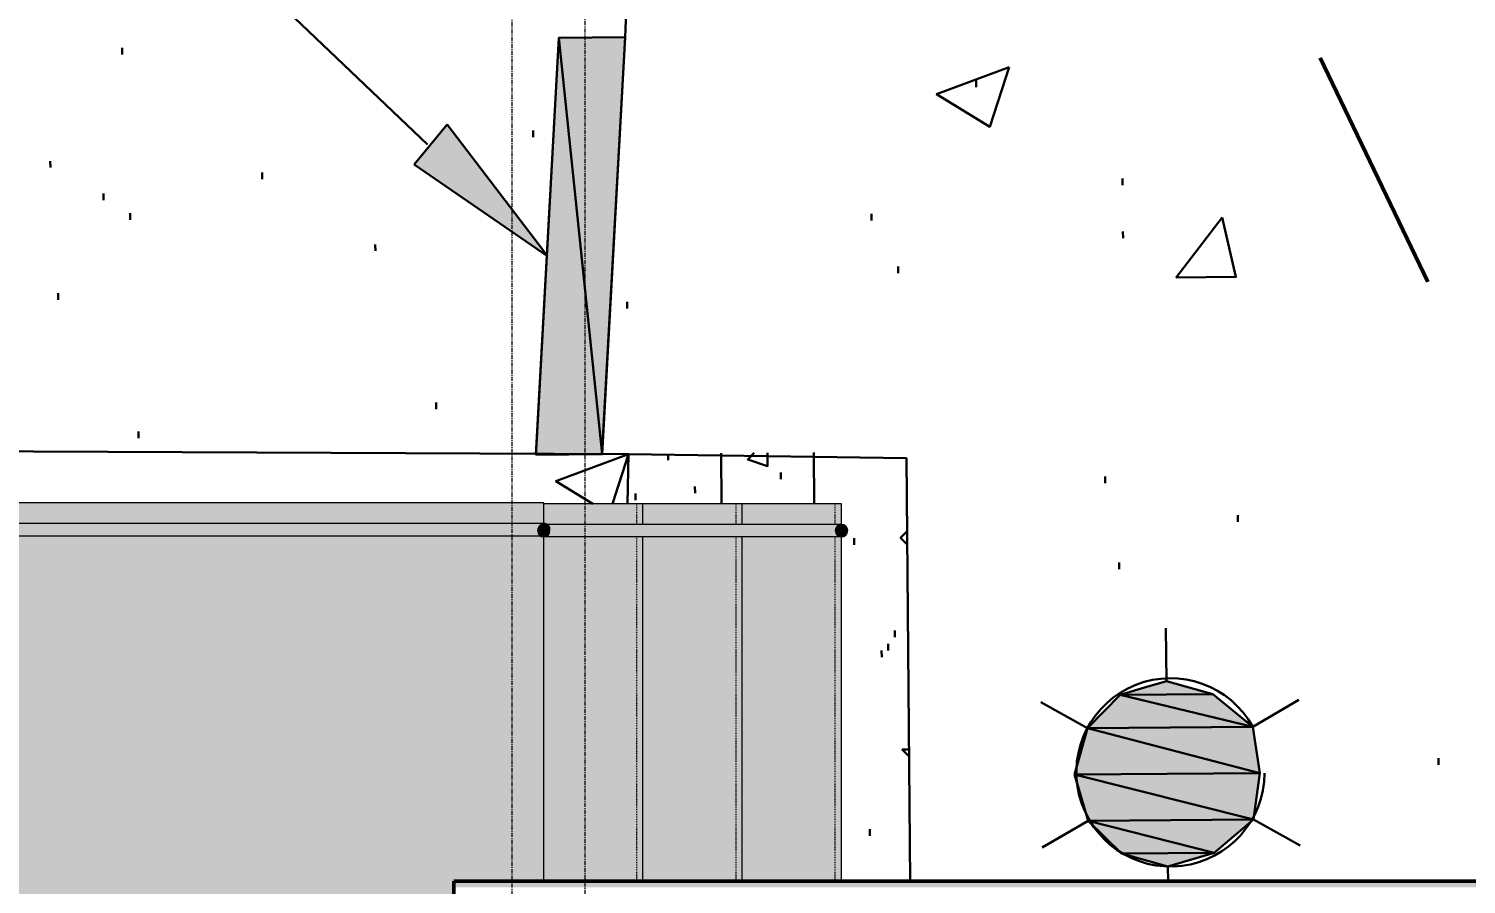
# Model space of a CAD drawing. Header units: inches. Extents: x -4136 to -1276, y 10223 to 12022.
# Drawn here: x -3088.5 to -2914.7, y 11770.3 to 11873.7 of the extents above; entities that cross this region are included whole.
import ezdxf

# ---------------------------------------------------------------- set-up
doc = ezdxf.new("R2010")
doc.units = ezdxf.units.IN
doc.header["$MEASUREMENT"] = 0
for name, pattern in [('Grid Line 1_2_', [0.875, 0.5, -0.125, 0.125, -0.125]), ('IMPORT-DASHEDX2 _3_', [0.225, 0.15, -0.075]), ('Overhead 1_16_', [0.101562, 0.0625, -0.039062])]:
    doc.linetypes.add(name, pattern=pattern)
for name, color, linetype, lineweight in [('A-ANNO-DIMS', 211, 'Continuous', 9), ('A-ANNO-DIMS-96', 211, 'Continuous', 9), ('A-FLOR', 192, 'Continuous', 13), ('A-FLOR-HRAL', 11, 'Continuous', 9), ('A-FLOR-PATT-2', 8, 'Continuous', 9), ('A-WALL', 113, 'Continuous', 13), ('A-WALL-5', 113, 'Continuous', 50), ('PDF_Geometry-3', 253, 'Continuous', 30), ('PDF_Geometry-5', 111, 'Continuous', 50), ('PDF_Solid Fills-3', 253, 'Continuous', 30), ('S-GRID-1', 1, 'Grid Line 1_2_', 9), ('S-STRS', 31, 'Continuous', 9), ('S-STRS-1', 31, 'Overhead 1_16_', 9), ('site plan_dwg _3_-1', 254, 'IMPORT-DASHEDX2 _3_', 9)]:
    doc.layers.add(name, color=color, linetype=linetype, lineweight=lineweight)
doc.styles.add('Century Gothic', font='ufonts.com_century-gothic.ttf', dxfattribs={"height": 9})
doc.dimstyles.new('OD__1__Tol__', dxfattribs={"dimscale": 12, "dimtxt": 9.397514, "dimasz": 1, "dimexe": 0.75, "dimexo": 0.5, "dimgap": 0.125, "dimtad": 1, "dimdec": 0, "dimzin": 3, "dimdsep": 46, "dimlunit": 4, "dimtxsty": 'Century Gothic', "dimblk1": 'OBLIQUE', "dimblk2": 'OBLIQUE', "dimsah": 1, "dimcen": 0.09, "dimdle": 0.75, "dimazin": 0, "dimtfac": 1, "dimtdec": 4, "dimtix": 1, "dimtmove": 0, "dimatfit": 3, "dimfxl": 1, "dimtvp": 1, "dimtfill": 1, "dimfrac": 2, "dimtolj": 1, "dimtzin": 0, "dimarcsym": 2})

# ---------------------------------------------------------------- blocks, each defined once
blk = doc.blocks.new('site plan_dwg _3_-1267336-FLOOR PLAN - 1ST FLOOR PLAN')
at = {"layer": 'PDF_Solid Fills-3'}
for points in [[(2027.32, 1967.4), (2035.32, 1967.4), (2030.52, 2017.8), (2027.4, 1968.66)], [(2035.32, 1967.4), (2030.52, 2017.8), (2038.52, 2017.8), (2035.4, 1968.6)], [(2028.92, 1991.4), (2012.92, 2002.6), (2016.92, 2007.4), (2028.48, 1991.99)], [(2093.72, 1933.8), (2113.72, 1933.8), (2097.72, 1937.8)], [(2097.72, 1937.8), (2108.92, 1937.8), (2103.32, 1939.4), (2100.68, 1938.64)], [(2113.72, 1933.8), (2097.72, 1937.8), (2108.92, 1937.8)], [(2092.12, 1928.2), (2114.52, 1928.2), (2093.72, 1933.8)], [(2114.52, 1928.2), (2093.72, 1933.8), (2113.72, 1933.8)], [(2093.72, 1922.6), (2113.72, 1922.6), (2092.12, 1928.2)], [(2113.72, 1922.6), (2092.12, 1928.2), (2114.52, 1928.2)], [(2097.72, 1918.6), (2108.92, 1918.6), (2093.72, 1922.6)], [(2108.92, 1918.6), (2093.72, 1922.6), (2113.72, 1922.6)], [(2103.32, 1917), (2097.72, 1918.6), (2108.92, 1918.6)]]:
    blk.add_hatch(color=256, dxfattribs=at).paths.add_polyline_path(points, flags=0)
at = {"layer": 'PDF_Geometry-3'}
for p, q in [((2041.49, 2072.4), (2038.52, 2017.8)), ((1977.72, 2017), (1977.72, 2016.2)), ((2080.92, 2012.2), (2080.92, 2011.4)), ((2027.32, 2006.6), (2027.32, 2005.8)), ((1968.92, 2003.4), (1968.92, 2002.6)), ((1994.52, 2001.8), (1994.52, 2001)), ((1975.32, 1999.4), (1975.32, 1998.6)), ((2098.52, 2000.2), (2098.52, 1999.4)), ((1978.52, 1997), (1978.52, 1996.2)), ((2068.12, 1996.2), (2068.12, 1995.4)), ((2098.52, 1993.8), (2098.52, 1993)), ((2008.12, 1993), (2008.12, 1992.2)), ((2071.32, 1989.8), (2071.32, 1989)), ((1969.72, 1987.4), (1969.72, 1986.6)), ((2038.52, 1985.8), (2038.52, 1985)), ((2015.32, 1973.8), (2015.32, 1973)), ((1979.32, 1970.6), (1979.32, 1969.8)), ((2043.32, 1967.4), (2043.32, 1966.6)), ((2049.72, 1967.4), (2049.72, 1961.3)), ((2060.92, 1967.4), (2060.92, 1961.21)), ((2056.92, 1965), (2056.92, 1964.2)), ((2096.12, 1964.2), (2096.12, 1963.4)), ((2039.32, 1962.6), (2039.32, 1961.8)), ((2046.52, 1963.4), (2046.52, 1962.6)), ((2112.12, 1959.4), (2112.12, 1958.6)), ((2065.72, 1957), (2065.72, 1956.2)), ((2097.72, 1953.8), (2097.72, 1953)), ((2070.52, 1945.8), (2070.52, 1945)), ((2103.32, 1939.4), (2103.32, 1945.8)), ((2068.92, 1943.4), (2068.92, 1942.6)), ((2069.72, 1944.2), (2069.72, 1943.4)), ((2093.72, 1933.8), (2088.12, 1937)), ((2136.12, 1929.8), (2136.12, 1929)), ((2093.72, 1922.6), (2088.12, 1919.4)), ((2113.72, 1922.6), (2119.32, 1919.4)), ((2067.32, 1921.8), (2067.32, 1921)), ((2103.32, 1917), (2103.32, 1915.23))]:
    blk.add_line(p, q, dxfattribs=at)
at = {"layer": 'PDF_Geometry-3', "flags": 128}
for points in [[(2014.52, 2005), (1962.52, 2055.4), (1943.32, 2055.4)], [(2035.32, 1967.4), (2038.52, 2017.8), (2030.52, 2017.8), (2027.32, 1967.4)], [(2038.52, 1967.4), (1849.72, 1969.8), (1849.66, 1963.09)], [(2034.15, 1961.43), (2029.72, 1964.2), (2038.52, 1967.4), (2072.12, 1966.6), (2072.12, 1915.49)], [(2038.34, 1961.4), (2038.52, 1967.4), (2036.52, 1961.41)], [(2055.32, 1967.4), (2055.32, 1965.8), (2052.92, 1966.6), (2053.72, 1967.4)], [(2072.12, 1956.2), (2071.32, 1957), (2072.12, 1957.8)], [(2119.32, 1937), (2113.72, 1933.8), (2114.52, 1928.2)], [(2072.12, 1930.6), (2071.32, 1931.4), (2072.12, 1931.4)]]:
    blk.add_lwpolyline(points, dxfattribs=at)
for points in [[(2084.92, 2013.8), (2082.52, 2006.6), (2076.12, 2010.6)], [(2110.52, 1995.4), (2112.12, 1988.2), (2104.92, 1988.2)]]:
    blk.add_lwpolyline(points, close=True, dxfattribs=at)
at = {"layer": 'PDF_Geometry-3'}
blk.add_arc((2103.72, 1928.37), 11.38, 28.4956, 359.0906, dxfattribs=at)
at = {"layer": 'PDF_Geometry-5'}
blk.add_line((2122.52, 2014.6), (2135.32, 1987.4), dxfattribs=at)
at = {"layer": 'PDF_Solid Fills-3'}
for p, q in [((2030.52, 2017.8), (2027.4, 1968.66)), ((2035.32, 1967.4), (2030.52, 2017.8)), ((2035.32, 1967.4), (2030.52, 2017.8)), ((2030.52, 2017.8), (2038.52, 2017.8)), ((2038.52, 2017.8), (2035.4, 1968.6)), ((2012.92, 2002.6), (2016.92, 2007.4)), ((2016.92, 2007.4), (2028.48, 1991.99)), ((2028.92, 1991.4), (2012.92, 2002.6)), ((2028.48, 1991.99), (2028.92, 1991.4)), ((2027.4, 1968.66), (2027.32, 1967.4)), ((2027.32, 1967.4), (2035.32, 1967.4)), ((2035.4, 1968.6), (2035.32, 1967.4)), ((2097.72, 1937.8), (2093.72, 1933.8)), ((2100.68, 1938.64), (2097.72, 1937.8)), ((2097.72, 1937.8), (2108.92, 1937.8)), ((2113.72, 1933.8), (2097.72, 1937.8)), ((2113.72, 1933.8), (2097.72, 1937.8)), ((2097.72, 1937.8), (2108.92, 1937.8)), ((2103.32, 1939.4), (2100.68, 1938.64)), ((2108.92, 1937.8), (2103.32, 1939.4)), ((2108.92, 1937.8), (2113.72, 1933.8)), ((2093.72, 1933.8), (2092.12, 1928.2)), ((2093.72, 1933.8), (2113.72, 1933.8)), ((2114.52, 1928.2), (2093.72, 1933.8)), ((2114.52, 1928.2), (2093.72, 1933.8)), ((2093.72, 1933.8), (2113.72, 1933.8)), ((2113.72, 1933.8), (2114.52, 1928.2)), ((2092.12, 1928.2), (2114.52, 1928.2)), ((2113.72, 1922.6), (2092.12, 1928.2)), ((2092.12, 1928.2), (2093.72, 1922.6)), ((2113.72, 1922.6), (2092.12, 1928.2)), ((2092.12, 1928.2), (2114.52, 1928.2)), ((2114.52, 1928.2), (2113.72, 1922.6)), ((2093.72, 1922.6), (2113.72, 1922.6)), ((2108.92, 1918.6), (2093.72, 1922.6)), ((2093.72, 1922.6), (2097.72, 1918.6)), ((2108.92, 1918.6), (2093.72, 1922.6)), ((2093.72, 1922.6), (2113.72, 1922.6)), ((2113.72, 1922.6), (2108.92, 1918.6)), ((2103.32, 1917), (2097.72, 1918.6)), ((2097.72, 1918.6), (2108.92, 1918.6)), ((2097.72, 1918.6), (2108.92, 1918.6)), ((2108.92, 1918.6), (2103.32, 1917))]:
    blk.add_line(p, q, dxfattribs=at)
blk = doc.blocks.new('Railing - Lapeyre - 1 1_2_ Post-1355937-FLOOR PLAN - 1ST FLOOR PLAN')
at = {"layer": 'A-FLOR-HRAL'}
blk.add_hatch(color=256, dxfattribs=at).paths.add_polyline_path([(0.07, 0.74), (-0.02, 0.75), (-0.19, 0.72), (-0.38, 0.65), (-0.53, 0.53), (-0.65, 0.37), (-0.72, 0.19), (-0.75, 0), (-0.63, 0), (-0.6, 0.19), (-0.53, 0.37), (-0.41, 0.53), (-0.25, 0.65), (-0.07, 0.72), (0.05, 0.74)], flags=0)
blk.add_arc((0, 0), 0.75, 84.3466, 180, dxfattribs=at)
blk = doc.blocks.new('Railing - Railing-1339868-FLOOR PLAN - 1ST FLOOR PLAN')
at = {"layer": 'A-FLOR-HRAL'}
blk.add_hatch(color=256, dxfattribs=at).paths.add_polyline_path([(-3204.4, 11812.4), (-3026.61, 11812.4), (-3026.74, 11812.5), (-3026.86, 11812.65), (-3026.93, 11812.83), (-3026.96, 11813.02), (-3026.93, 11813.22), (-3026.86, 11813.4), (-3026.72, 11813.56), (-3026.58, 11813.68), (-3026.4, 11813.75), (-3026.2, 11813.78), (-3026.2, 11813.9), (-3209.95, 11813.9), (-3208.45, 11812.4)], flags=0)
for p, q in [((-3026.2, 11813.9), (-3209.95, 11813.9)), ((-3026.2, 11813.9), (-3026.2, 11813.78)), ((-3208.45, 11812.4), (-3026.2, 11812.4))]:
    blk.add_line(p, q, dxfattribs=at)
at = {"rotation": 269.9999999999996}
blk.add_blockref('Railing - Lapeyre - 1 1_2_ Post-1355937-FLOOR PLAN - 1ST FLOOR PLAN', (-3026.2, 11813.15), dxfattribs=at)
blk = doc.blocks.new('Railing - Lapeyre - 1 1_2_ Post-1355956-FLOOR PLAN - 1ST FLOOR PLAN')
at = {"layer": 'A-FLOR-HRAL'}
blk.add_hatch(color=256, dxfattribs=at).paths.add_polyline_path([(0.75, 0), (0.72, 0.19), (0.65, 0.37), (0.53, 0.53), (0.37, 0.65), (0.19, 0.72), (0, 0.75), (-0.19, 0.72), (-0.38, 0.65), (-0.53, 0.53), (-0.65, 0.37), (-0.72, 0.19), (-0.75, 0), (-0.72, -0.19), (-0.65, -0.38), (-0.53, -0.53), (-0.38, -0.65), (-0.19, -0.72), (0, -0.75), (0.19, -0.72), (0.37, -0.65), (0.53, -0.53), (0.65, -0.38), (0.72, -0.19)], flags=0)
for start, end in [(360, 180), (180, 360)]:
    blk.add_arc((0, 0), 0.75, start, end, dxfattribs=at)
blk = doc.blocks.new('Railing - Lapeyre - 1 1_2_ Post-1355958-FLOOR PLAN - 1ST FLOOR PLAN')
at = {"layer": 'A-FLOR-HRAL'}
blk.add_hatch(color=256, dxfattribs=at).paths.add_polyline_path([(0.75, 0), (0.72, 0.19), (0.65, 0.37), (0.53, 0.53), (0.37, 0.65), (0.19, 0.72), (0, 0.75), (-0.19, 0.72), (-0.38, 0.65), (-0.53, 0.53), (-0.65, 0.37), (-0.72, 0.19), (-0.75, 0), (-0.72, -0.19), (-0.65, -0.38), (-0.53, -0.53), (-0.38, -0.65), (-0.19, -0.72), (0, -0.75), (0.19, -0.72), (0.37, -0.65), (0.54, -0.52), (0.65, -0.38), (0.72, -0.19)], flags=0)
for start, end in [(360, 180), (180, 360)]:
    blk.add_arc((0, 0), 0.75, start, end, dxfattribs=at)
blk = doc.blocks.new('Railing - Railing-1340472-FLOOR PLAN - 1ST FLOOR PLAN')
at = {"layer": 'A-FLOR-HRAL'}
blk.add_hatch(color=256, dxfattribs=at).paths.add_polyline_path([(-3025.68, 11812.27), (-2990.21, 11812.27), (-2990.4, 11812.3), (-2990.58, 11812.37), (-2990.74, 11812.49), (-2990.86, 11812.65), (-2990.93, 11812.83), (-2990.96, 11813.02), (-2990.93, 11813.22), (-2990.86, 11813.4), (-2990.74, 11813.55), (-2990.58, 11813.67), (-2990.4, 11813.75), (-2990.21, 11813.77), (-3025.8, 11813.77), (-3025.67, 11813.68), (-3025.55, 11813.52), (-3025.48, 11813.34), (-3025.46, 11813.12), (-3025.46, 11813.07), (-3025.46, 11813.02), (-3025.48, 11812.83), (-3025.56, 11812.65), (-3025.68, 11812.49), (-3025.83, 11812.37), (-3026.01, 11812.3), (-3026.2, 11812.27), (-3026.01, 11812.27)], flags=0)
blk.add_hatch(color=256, dxfattribs=at).paths.add_polyline_path([(-3025.68, 11812.27), (-2990.21, 11812.27), (-2990.4, 11812.3), (-2990.58, 11812.37), (-2990.74, 11812.49), (-2990.86, 11812.65), (-2990.93, 11812.83), (-2990.96, 11813.02), (-2990.93, 11813.22), (-2990.86, 11813.4), (-2990.74, 11813.55), (-2990.58, 11813.67), (-2990.4, 11813.75), (-2990.21, 11813.77), (-3025.8, 11813.77), (-3025.67, 11813.68), (-3025.55, 11813.52), (-3025.48, 11813.34), (-3025.46, 11813.12), (-3025.46, 11813.07), (-3025.46, 11813.02), (-3025.48, 11812.83), (-3025.56, 11812.65), (-3025.68, 11812.49), (-3025.83, 11812.37), (-3026.01, 11812.3), (-3026.2, 11812.27), (-3026.01, 11812.27)], flags=0)
for p, q in [((-2990.21, 11813.77), (-3025.8, 11813.77)), ((-2990.21, 11812.27), (-3026.21, 11812.27))]:
    blk.add_line(p, q, dxfattribs=at)
at = {"rotation": 270}
for name, p in [('Railing - Lapeyre - 1 1_2_ Post-1355958-FLOOR PLAN - 1ST FLOOR PLAN', (-3026.21, 11813.02)), ('Railing - Lapeyre - 1 1_2_ Post-1355956-FLOOR PLAN - 1ST FLOOR PLAN', (-2990.21, 11813.02))]:
    blk.add_blockref(name, p, dxfattribs=at)
blk = doc.blocks.new('DIMBLOCK2-FLOOR PLAN - 1ST FLOOR PLAN')
at = {"layer": 'A-ANNO-DIMS-96'}
for p, q in [((-3247.25, 10626.21), (-3247.25, 11772.4)), ((-3038.21, 11763.4), (-3256.25, 11763.4)), ((-3247.25, 11763.4), (-3038.21, 11763.4)), ((-3211.02, 10635.21), (-3256.25, 10635.21)), ((-3247.25, 10635.21), (-3211.02, 10635.21))]:
    blk.add_line(p, q, dxfattribs=at)
at = {"layer": 'A-ANNO-DIMS-96', "lineweight": 50}
for p, q in [((-3247.25, 11763.4), (-3253.25, 11769.4)), ((-3247.25, 11763.4), (-3241.25, 11757.4)), ((-3247.25, 10635.21), (-3253.25, 10641.21)), ((-3247.25, 10635.21), (-3241.25, 10629.21))]:
    blk.add_line(p, q, dxfattribs=at)
at = {"layer": 'A-ANNO-DIMS-96', "color": 0, "insert": (-3260.28, 11180.06), "char_height": 9, "width": 46.1821, "attachment_point": 1, "rotation": 90, "line_spacing_factor": 0.984502, "style": 'Century Gothic', "bg_fill": 3, "box_fill_scale": 1.25, "bg_fill_color": 256, "bg_fill_true_color": 13158600, "bg_fill_transparency": 0}
blk.add_mtext('94\' - 0"', dxfattribs=at)
blk = doc.blocks.new('_Oblique')
at = {"color": 0, "linetype": 'ByBlock', "lineweight": -2}
blk.add_line((-0.5, -0.5), (0.5, 0.5), dxfattribs=at)

msp = doc.modelspace()

# ---------------------------------------------------------------- hatches: boundary and pattern name
at = {"layer": 'A-FLOR-PATT-2'}
h = msp.add_hatch(dxfattribs=at)
h.set_pattern_fill('FP_4', color=256, style=0, pattern_type=2)
h.set_pattern_definition([(0, (0, 0), (30.72, 7.68), [1.267, -21.773, 1.267, -21.773, -122.88]), (0, (0, 0), (30.72, 7.68), [-46.08, 1.267, -44.813, 1.267, -21.773, -53.76]), (0, (0, 0), (30.72, 7.68), [-115.2, 1.267, -14.093, 1.267, -37.133]), (120, (11.52, 3.84), (-22.011075, 22.7643004), [1.267, -21.773, 1.267, -21.773, -122.88]), (120, (11.52, 3.84), (-22.011075, 22.7643004), [-46.08, 1.267, -44.813, 1.267, -21.773, -53.76]), (120, (11.52, 3.84), (-22.011075, 22.7643004), [-115.2, 1.267, -14.093, 1.267, -37.133]), (240, (15.36, 19.2), (-8.708925, -30.4443004), [1.267, -21.773, 1.267, -21.773, -122.88]), (240, (15.36, 19.2), (-8.708925, -30.4443004), [-46.08, 1.267, -44.813, 1.267, -21.773, -53.76]), (240, (15.36, 19.2), (-8.708925, -30.4443004), [-115.2, 1.267, -14.093, 1.267, -37.133])])
h.paths.add_polyline_path([(-3034.2, 10794.77), (-3034.17, 10794.77), (-3034.28, 10794.84), (-3034.97, 10795.45), (-3035.57, 10796.13), (-3036.08, 10796.9), (-3036.48, 10797.72), (-3036.78, 10798.58), (-3036.96, 10799.48), (-3037.02, 10800.4), (-3036.96, 10801.31), (-3036.78, 10802.21), (-3036.48, 10803.07), (-3036.08, 10803.9), (-3035.57, 10804.66), (-3034.97, 10805.35), (-3034.28, 10805.95), (-3033.83, 10806.25), (-3033.83, 10810.46), (-3037.08, 10810.46), (-3037.08, 10834.27), (-3036.33, 10834.27), (-3036.33, 10836.27), (-3072.08, 10836.27), (-3072.08, 10838.02), (-3036.33, 10838.02), (-3036.33, 10874.27), (-3037.08, 10874.27), (-3037.08, 10890.21), (-3036.33, 10890.21), (-3036.33, 11034.21), (-3037.08, 11034.21), (-3037.08, 11046.27), (-3036.33, 11046.27), (-3036.33, 11094.27), (-3581.7, 11094.27), (-3581.7, 11145.71), (-3580.7, 11145.71), (-3580.7, 11147.71), (-3579.45, 11147.71), (-3579.45, 11183.71), (-3580.7, 11183.71), (-3580.7, 11185.71), (-3581.7, 11185.71), (-3581.7, 11209.9), (-3579.45, 11209.9), (-3579.45, 11353.9), (-3581.7, 11353.9), (-3581.7, 11452.52), (-3772.59, 11452.52), (-3850.31, 11389.75), (-3850.46, 11389.66), (-3850.64, 11389.6), (-3850.84, 11389.6), (-3851.03, 11389.64), (-3851.2, 11389.74), (-3851.34, 11389.87), (-3851.45, 11390.04), (-3851.5, 11390.23), (-3851.5, 11390.44), (-3851.45, 11390.64), (-3851.37, 11390.79), (-3851.22, 11390.94), (-3773.11, 11454.02), (-3581.7, 11454.02), (-3581.7, 11456.52), (-3774.01, 11456.52), (-3974.76, 11294.35), (-4075.29, 11303.4), (-3669.02, 10794.77), (-3034.37, 10794.77)], flags=0)
h.paths.add_polyline_path([(-3026.33, 10834.27), (-3026.2, 10834.27), (-3026.2, 10874.27), (-3026.33, 10874.27), (-3026.33, 10836.89)], flags=0)
h.paths.add_polyline_path([(-3026.33, 10890.21), (-3026.2, 10890.21), (-3026.2, 11034.21), (-3026.33, 11034.21), (-3026.33, 10992.66)], flags=0)
h.paths.add_polyline_path([(-3026.2, 11046.27), (-3026.2, 11096.52), (-3026.33, 11096.52), (-3026.33, 11046.27)], flags=0)
h.paths.add_polyline_path([(-3120.79, 11106.52), (-3049.33, 11106.52), (-3049.33, 11121.51), (-3036.33, 11121.51), (-3036.33, 11387.77), (-3071.33, 11387.77), (-3071.33, 11389.52), (-3036.33, 11389.52), (-3036.33, 11424.64), (-3049.33, 11424.64), (-3049.33, 11447.9), (-3285.95, 11447.9), (-3285.95, 11424.64), (-3301.95, 11424.64), (-3301.95, 11447.9), (-3558.45, 11447.9), (-3558.45, 11424.64), (-3569.45, 11424.64), (-3569.45, 11354.9), (-3568.48, 11354.9), (-3568.48, 11208.9), (-3569.45, 11208.9), (-3569.45, 11121.51), (-3558.45, 11121.51), (-3558.45, 11106.52), (-3301.95, 11106.52), (-3301.95, 11121.51), (-3285.95, 11121.51), (-3285.95, 11106.52)], flags=0)
h.paths.add_polyline_path([(-3026.33, 11106.52), (-3026.2, 11106.52), (-3026.2, 11455.52), (-3026.33, 11455.52), (-3026.33, 11148.44)], flags=0)
h.paths.add_polyline_path([(-3580.7, 11181.96), (-3616.7, 11181.96), (-3616.7, 11183.71), (-3580.7, 11183.71)], flags=0)
h.paths.add_polyline_path([(-3569.13, 11207.61), (-3569.13, 11208.61), (-3566.66, 11208.61), (-3566.66, 11207.61), (-3568.66, 11207.61)], flags=0)
h.paths.add_polyline_path([(-3569.13, 11355.18), (-3569.13, 11356.18), (-3566.66, 11356.18), (-3566.66, 11355.18), (-3568.66, 11355.18)], flags=0)
h.paths.add_polyline_path([(-3213.14, 11455.52), (-3037.08, 11455.52), (-3037.08, 11537.52), (-3036.33, 11537.52), (-3036.33, 11681.52), (-3037.08, 11681.52), (-3037.08, 11705.21), (-3036.33, 11705.21), (-3036.33, 11741.46), (-3072.08, 11741.46), (-3072.08, 11743.21), (-3036.33, 11743.21), (-3036.33, 11745.21), (-3037.08, 11745.21), (-3037.08, 11770.65), (-3026.2, 11770.65), (-3026.21, 11812.27), (-3026.4, 11812.3), (-3026.58, 11812.37), (-3026.61, 11812.4), (-3208.45, 11812.4), (-3208.45, 11757.64), (-3202.45, 11757.64), (-3202.45, 11757.08), (-3206.6, 11757.08), (-3206.86, 11757.03), (-3207.08, 11756.88), (-3207.23, 11756.65), (-3207.28, 11756.39), (-3207.28, 11748.91), (-3207.23, 11748.64), (-3207.08, 11748.42), (-3206.86, 11748.27), (-3206.59, 11748.21), (-3202.45, 11748.21), (-3202.45, 11747.66), (-3208.45, 11747.66), (-3208.45, 11738.4), (-3208.48, 11738.2), (-3208.55, 11738.02), (-3208.67, 11737.87), (-3208.83, 11737.75), (-3209.01, 11737.67), (-3209.21, 11737.65), (-3209.4, 11737.67), (-3209.58, 11737.75), (-3209.73, 11737.87), (-3209.85, 11738.02), (-3209.93, 11738.2), (-3209.95, 11738.4), (-3209.95, 11747.66), (-3212.45, 11747.66), (-3212.45, 11506.13), (-3212.26, 11506.11), (-3212.08, 11506.03), (-3211.92, 11505.91), (-3211.8, 11505.76), (-3211.73, 11505.58), (-3211.7, 11505.38), (-3211.73, 11505.19), (-3211.8, 11505.01), (-3211.92, 11504.85), (-3212.08, 11504.73), (-3212.26, 11504.66), (-3212.45, 11504.63), (-3212.45, 11472.99), (-3202.45, 11472.99), (-3202.45, 11472.43), (-3206.59, 11472.43), (-3206.86, 11472.38), (-3207.08, 11472.23), (-3207.23, 11472.01), (-3207.28, 11471.74), (-3207.28, 11464.26), (-3207.23, 11464), (-3207.08, 11463.77), (-3206.86, 11463.62), (-3206.59, 11463.57), (-3202.45, 11463.57), (-3202.45, 11463.01), (-3212.45, 11463.01), (-3212.45, 11456.52), (-3261.45, 11456.52), (-3261.45, 11455.52)], flags=0)
h.paths.add_polyline_path([(-3208.31, 11463.57), (-3208.05, 11463.62), (-3207.83, 11463.77), (-3207.68, 11464), (-3207.62, 11464.26), (-3207.62, 11471.74), (-3207.68, 11472.01), (-3207.83, 11472.23), (-3208.05, 11472.38), (-3208.31, 11472.43), (-3212.45, 11472.43), (-3212.45, 11463.57), (-3208.81, 11463.57)], flags=0)
h.paths.add_polyline_path([(-3026.2, 11537.52), (-3026.2, 11681.52), (-3026.33, 11681.52), (-3026.33, 11537.52)], flags=0)
h.paths.add_polyline_path([(-3026.2, 11705.21), (-3026.2, 11736.52), (-3026.33, 11736.52), (-3026.33, 11705.21)], flags=0)
h.paths.add_polyline_path([(-3208.31, 11748.21), (-3208.05, 11748.27), (-3207.83, 11748.42), (-3207.68, 11748.64), (-3207.62, 11748.91), (-3207.62, 11756.39), (-3207.68, 11756.65), (-3207.83, 11756.88), (-3208.05, 11757.03), (-3208.31, 11757.08), (-3208.45, 11757.08), (-3208.45, 11748.21)], flags=0)
h.paths.add_polyline_path([(-3212.45, 11748.21), (-3209.95, 11748.21), (-3209.95, 11757.08), (-3212.45, 11757.08), (-3212.45, 11752.05)], flags=0)
h.paths.add_polyline_path([(-3212.45, 11757.64), (-3209.95, 11757.64), (-3209.95, 11813.9), (-3026.2, 11813.9), (-3026.2, 11816.4), (-3212.45, 11816.4), (-3212.45, 11758.54)], flags=0)
at = {"layer": 'A-WALL'}
h = msp.add_hatch(color=256, dxfattribs=at)
h.paths.add_polyline_path([(-1883.64, 11769.9), (-1883.64, 11770.65), (-3037.08, 11770.65), (-3037.08, 11769.9), (-1950.2, 11769.9)], flags=0)
h.paths.add_polyline_path([(-1585.45, 11769.9), (-1585.45, 11770.65), (-1843.64, 11770.65), (-1843.64, 11769.9), (-1594.85, 11769.9)], flags=0)
at = {"layer": 'S-STRS'}
h = msp.add_hatch(color=256, dxfattribs=at)
h.paths.add_polyline_path([(-3014.21, 11770.65), (-3014.21, 11812.27), (-3026.2, 11812.27), (-3026.2, 11770.65), (-3016.27, 11770.65)], flags=0)
h.paths.add_polyline_path([(-3025.55, 11813.77), (-3014.21, 11813.77), (-3014.21, 11816.27), (-3026.2, 11816.27), (-3026.2, 11813.9), (-3026.01, 11813.87), (-3025.83, 11813.79), (-3025.8, 11813.77), (-3025.67, 11813.77)], flags=0)
h = msp.add_hatch(color=256, dxfattribs=at)
h.paths.add_polyline_path([(-3014.21, 11770.65), (-3002.21, 11770.65), (-3002.21, 11812.27), (-3014.21, 11812.27), (-3014.21, 11771.52)], flags=0)
h.paths.add_polyline_path([(-3014.21, 11813.77), (-3002.21, 11813.77), (-3002.21, 11816.27), (-3014.21, 11816.27)], flags=0)
h = msp.add_hatch(color=256, dxfattribs=at)
h.paths.add_polyline_path([(-2990.21, 11770.65), (-2990.21, 11812.27), (-3002.21, 11812.27), (-3002.21, 11770.65), (-2995.37, 11770.65)], flags=0)
h.paths.add_polyline_path([(-2990.21, 11813.77), (-2990.21, 11816.27), (-3002.21, 11816.27), (-3002.21, 11813.77), (-2990.38, 11813.77)], flags=0)

# ---------------------------------------------------------------- linework, layer by layer
at = {"layer": 'A-FLOR'}
for p, q in [((-3026.2, 11816.4), (-3212.45, 11816.4)), ((-3026.2, 11813.9), (-3026.2, 11816.4)), ((-3026.2, 11770.65), (-3026.2, 11812.27))]:
    msp.add_line(p, q, dxfattribs=at)
at = {"layer": 'A-WALL-5'}
for p, q in [((-1883.64, 11770.65), (-3037.08, 11770.65)), ((-3037.08, 11770.65), (-3037.08, 11745.21))]:
    msp.add_line(p, q, dxfattribs=at)
at = {"layer": 'S-GRID-1'}
for p, q in [((-3021.2, 10327.11), (-3021.2, 11973.42)), ((-3030.02, 10375.11), (-3030.02, 11925.42))]:
    msp.add_line(p, q, dxfattribs=at)
at = {"layer": 'S-STRS'}
for p, q in [((-3026.21, 11813.9), (-3026.21, 11816.27)), ((-3014.21, 11816.27), (-3026.2, 11816.27)), ((-3002.21, 11816.27), (-3014.21, 11816.27)), ((-3014.21, 11813.77), (-3014.21, 11816.27)), ((-2990.21, 11816.27), (-3002.21, 11816.27)), ((-3002.21, 11813.77), (-3002.21, 11816.27)), ((-2990.21, 11813.77), (-2990.21, 11816.27)), ((-3026.21, 11770.65), (-3026.21, 11812.27)), ((-3014.21, 11770.65), (-3014.21, 11812.27)), ((-3002.21, 11770.65), (-3002.21, 11812.27)), ((-2990.21, 11770.65), (-2990.21, 11812.27))]:
    msp.add_line(p, q, dxfattribs=at)
at = {"layer": 'S-STRS-1'}
for p, q in [((-3014.96, 11813.77), (-3014.96, 11816.27)), ((-3002.96, 11813.77), (-3002.96, 11816.27)), ((-2990.96, 11813.77), (-2990.96, 11816.27)), ((-3014.96, 11770.65), (-3014.96, 11812.27)), ((-3002.96, 11770.65), (-3002.96, 11812.27)), ((-2990.96, 11770.65), (-2990.96, 11812.27))]:
    msp.add_line(p, q, dxfattribs=at)

# ---------------------------------------------------------------- block references
at = {"layer": 'A-FLOR-HRAL'}
for name in ['Railing - Railing-1339868-FLOOR PLAN - 1ST FLOOR PLAN', 'Railing - Railing-1340472-FLOOR PLAN - 1ST FLOOR PLAN']:
    msp.add_blockref(name, (0, 0), dxfattribs=at)
at = {"layer": 'site plan_dwg _3_-1', "rotation": 0.4767314902811993}
msp.add_blockref('site plan_dwg _3_-1267336-FLOOR PLAN - 1ST FLOOR PLAN', (-5038.04, 9837.99), dxfattribs=at)

# ---------------------------------------------------------------- next in the draw order: dimensions: what is measured, and where the dimension line sits
at = {"layer": 'A-ANNO-DIMS'}
dim = msp.add_linear_dim(base=(-3247.25, 11763.4), p1=(-3205.02, 10635.21), p2=(-3032.21, 11763.4), angle=90, dimstyle='OD__1__Tol__', override={"dimpost": '<>', "dimfxl": 1141.345724}, dxfattribs=at)
dim.commit()
dim.dimension.update_dxf_attribs({"geometry": 'DIMBLOCK2-FLOOR PLAN - 1ST FLOOR PLAN', "text_midpoint": (-3253.47, 11199.3)})

doc.saveas('drawing.dxf')
